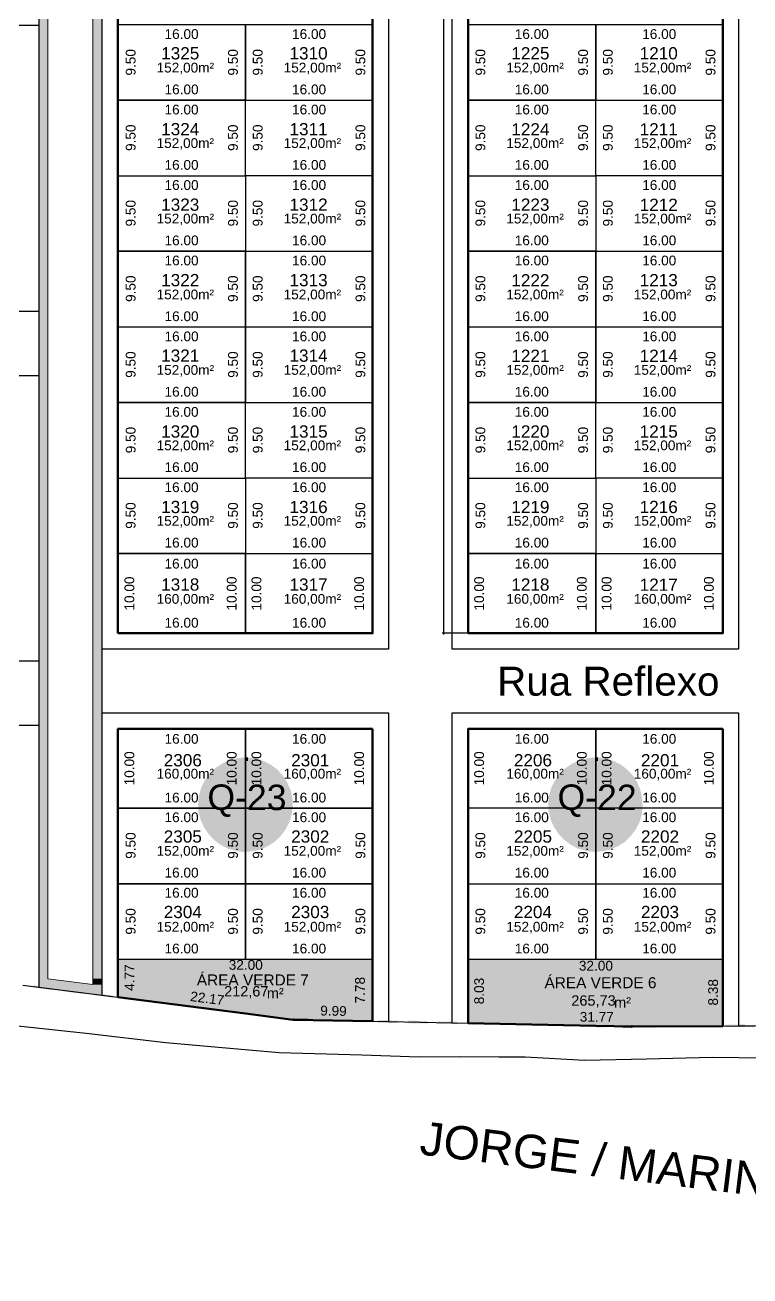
# Model space of a CAD drawing. Extents: x 246293 to 246943, y 9361385 to 9361710.
# Drawn here: x 246475.3 to 246566.4, y 9361417.5 to 9361574.8 of the extents above; entities that cross this region are included whole.
import ezdxf
from ezdxf.xclip import XClip

# ---------------------------------------------------------------- set-up
doc = ezdxf.new("R2010")
doc.units = 0
doc.header["$XCLIPFRAME"] = 0
doc.styles.add('style0', font='', dxfattribs={"height": 4.19039})
doc.styles.get('style0').set_extended_font_data('Arial')

# ---------------------------------------------------------------- blocks, each defined once
blk = doc.blocks.new('Viewport1')
at = {"linetype": 'Continuous', "lineweight": 0, "true_color": 0xed1f24}
for points in [[(246478.18, 9361662.71), (246478.18, 9361454.86), (246477.02, 9361454.86), (246477.02, 9361662.71)], [(246484.98, 9361662.82), (246484.98, 9361454.86), (246483.82, 9361454.86), (246483.82, 9361662.82)], [(246478.18, 9361454.86), (246483.82, 9361454.12), (246477.02, 9361454.12), (246477.02, 9361454.86)], [(246484.98, 9361454.86), (246484.98, 9361454.12), (246483.82, 9361454.12), (246483.82, 9361454.86)], [(246477.02, 9361454.12), (246484.98, 9361453.8), (246484.98, 9361452.8), (246477.02, 9361453.8)], [(246477.02, 9361454.12), (246484.98, 9361453.8), (246484.98, 9361454.12)]]:
    blk.add_hatch(color=240, dxfattribs=at).paths.add_polyline_path(points)
at = {"linetype": 'Continuous', "lineweight": 25, "true_color": 0x0037dd}
for points in [[(246503.01, 9361482.69), (246502, 9361482.58), (246501, 9361482.32), (246500.05, 9361481.9), (246499.21, 9361481.32), (246498.47, 9361480.63), (246497.89, 9361479.79), (246497.42, 9361478.84), (246497.16, 9361477.84), (246497.05, 9361476.84), (246497.1, 9361475.84), (246497.37, 9361474.83), (246497.79, 9361473.89), (246498.37, 9361473.04), (246499.05, 9361472.3), (246499.9, 9361471.67), (246500.79, 9361471.2), (246501.79, 9361470.93), (246502.79, 9361470.78), (246503.85, 9361470.88), (246504.85, 9361471.09), (246505.8, 9361471.51), (246506.64, 9361472.04), (246507.38, 9361472.73), (246508.01, 9361473.57), (246508.49, 9361474.47), (246508.8, 9361475.47), (246508.96, 9361476.47), (246508.91, 9361477.52), (246508.7, 9361478.52), (246508.28, 9361479.47), (246507.75, 9361480.32), (246507.06, 9361481.11), (246506.22, 9361481.74), (246505.32, 9361482.21), (246504.38, 9361482.53), (246503.32, 9361482.69), (246503.32, 9361482.21), (246504.27, 9361482.11), (246505.17, 9361481.79), (246506.01, 9361481.37), (246506.75, 9361480.79), (246507.38, 9361480.05), (246507.91, 9361479.26), (246508.28, 9361478.37), (246508.43, 9361477.47), (246508.49, 9361476.52), (246508.38, 9361475.57), (246508.07, 9361474.62), (246507.64, 9361473.78), (246507.06, 9361473.04), (246506.38, 9361472.41), (246505.59, 9361471.88), (246504.69, 9361471.51), (246503.8, 9361471.3), (246502.85, 9361471.25), (246501.9, 9361471.36), (246500.95, 9361471.62), (246500.11, 9361472.04), (246499.37, 9361472.62), (246498.68, 9361473.31), (246498.16, 9361474.1), (246497.79, 9361474.94), (246497.58, 9361475.89), (246497.47, 9361476.84), (246497.58, 9361477.79), (246497.84, 9361478.68), (246498.26, 9361479.53), (246498.84, 9361480.32), (246499.47, 9361481), (246500.26, 9361481.53), (246501.16, 9361481.9), (246502.06, 9361482.16), (246503.01, 9361482.27)], [(246503.32, 9361482.21), (246503.01, 9361482.27), (246503.01, 9361482.69), (246503.32, 9361482.69)], [(246547.02, 9361482.69), (246545.96, 9361482.58), (246545.02, 9361482.32), (246544.07, 9361481.9), (246543.22, 9361481.32), (246542.49, 9361480.63), (246541.91, 9361479.79), (246541.43, 9361478.84), (246541.17, 9361477.84), (246541.06, 9361476.84), (246541.11, 9361475.84), (246541.38, 9361474.83), (246541.8, 9361473.89), (246542.38, 9361473.04), (246543.06, 9361472.3), (246543.91, 9361471.67), (246544.8, 9361471.2), (246545.81, 9361470.93), (246546.81, 9361470.78), (246547.86, 9361470.88), (246548.86, 9361471.09), (246549.81, 9361471.51), (246550.66, 9361472.04), (246551.39, 9361472.73), (246552.03, 9361473.57), (246552.5, 9361474.47), (246552.82, 9361475.47), (246552.92, 9361476.47), (246552.87, 9361477.52), (246552.66, 9361478.52), (246552.29, 9361479.47), (246551.76, 9361480.32), (246551.02, 9361481.11), (246550.23, 9361481.74), (246549.34, 9361482.21), (246548.34, 9361482.53), (246547.33, 9361482.69), (246547.33, 9361482.21), (246548.28, 9361482.11), (246549.18, 9361481.79), (246550.02, 9361481.37), (246550.76, 9361480.79), (246551.39, 9361480.05), (246551.92, 9361479.26), (246552.24, 9361478.37), (246552.45, 9361477.47), (246552.5, 9361476.52), (246552.39, 9361475.57), (246552.08, 9361474.62), (246551.66, 9361473.78), (246551.08, 9361473.04), (246550.39, 9361472.41), (246549.6, 9361471.88), (246548.7, 9361471.51), (246547.76, 9361471.3), (246546.81, 9361471.25), (246545.91, 9361471.36), (246544.96, 9361471.62), (246544.12, 9361472.04), (246543.38, 9361472.62), (246542.7, 9361473.31), (246542.17, 9361474.1), (246541.8, 9361474.94), (246541.54, 9361475.89), (246541.48, 9361476.84), (246541.59, 9361477.79), (246541.85, 9361478.68), (246542.27, 9361479.53), (246542.8, 9361480.32), (246543.49, 9361481), (246544.28, 9361481.53), (246545.12, 9361481.9), (246546.07, 9361482.16), (246547.02, 9361482.27)], [(246547.33, 9361482.21), (246547.02, 9361482.27), (246547.02, 9361482.69), (246547.33, 9361482.69)]]:
    blk.add_hatch(color=162, dxfattribs=at).paths.add_polyline_path(points)
at = {"linetype": 'Continuous', "lineweight": 25, "true_color": 0xfafafa}
for points in [[(246506.12, 9361481.53), (246506.91, 9361480.9), (246499.05, 9361480.9), (246499.9, 9361481.53)], [(246505.17, 9361482.06), (246506.06, 9361481.58), (246499.9, 9361481.58), (246500.84, 9361482.06)], [(246506.06, 9361481.58), (246506.12, 9361481.53), (246499.9, 9361481.53), (246499.9, 9361481.58)], [(246505.11, 9361482.06), (246505.17, 9361482.06), (246500.84, 9361482.06), (246500.9, 9361482.06)], [(246504.11, 9361482.37), (246505.11, 9361482.06), (246500.9, 9361482.06), (246501.9, 9361482.37)], [(246504.01, 9361482.37), (246504.11, 9361482.37), (246501.9, 9361482.37), (246501.95, 9361482.37)], [(246503.01, 9361482.48), (246501.95, 9361482.37), (246504.01, 9361482.37)], [(246550.13, 9361481.53), (246550.92, 9361480.9), (246543.06, 9361480.9), (246543.91, 9361481.53)], [(246549.13, 9361482.06), (246550.08, 9361481.58), (246543.91, 9361481.58), (246544.86, 9361482.06)], [(246550.08, 9361481.58), (246550.13, 9361481.53), (246543.91, 9361481.53), (246543.91, 9361481.58)], [(246549.07, 9361482.06), (246549.13, 9361482.06), (246544.86, 9361482.06), (246544.91, 9361482.06)], [(246548.12, 9361482.37), (246549.07, 9361482.06), (246544.91, 9361482.06), (246545.91, 9361482.37)], [(246547.02, 9361482.48), (246545.91, 9361482.37), (246548.02, 9361482.37)], [(246548.12, 9361482.37), (246545.91, 9361482.37), (246548.02, 9361482.37)], [(246507.7, 9361480.05), (246508.17, 9361479.16), (246497.79, 9361479.16), (246498.31, 9361480.05)], [(246507.64, 9361480.05), (246507.7, 9361480.05), (246498.31, 9361480.05), (246498.37, 9361480.05)], [(246506.96, 9361480.84), (246507.64, 9361480.05), (246498.37, 9361480.05), (246499.05, 9361480.84)], [(246506.91, 9361480.9), (246506.96, 9361480.84), (246499.05, 9361480.84), (246499.05, 9361480.9)], [(246551.66, 9361480.05), (246552.18, 9361479.16), (246541.8, 9361479.16), (246542.33, 9361480.05)], [(246550.97, 9361480.84), (246551.66, 9361480.05), (246542.33, 9361480.05), (246543.01, 9361480.84)], [(246550.92, 9361480.9), (246550.97, 9361480.84), (246543.01, 9361480.84), (246543.06, 9361480.9)], [(246508.54, 9361478.05), (246508.7, 9361477.05), (246497.26, 9361477.05), (246497.42, 9361478.05)], [(246508.22, 9361479.1), (246508.54, 9361478.1), (246497.42, 9361478.1), (246497.79, 9361479.1)], [(246508.54, 9361478.1), (246508.54, 9361478.05), (246497.42, 9361478.05), (246497.42, 9361478.1)], [(246508.17, 9361479.16), (246508.22, 9361479.1), (246497.79, 9361479.1), (246497.79, 9361479.16)], [(246552.55, 9361478.05), (246552.71, 9361477.05), (246541.27, 9361477.05), (246541.43, 9361478.05)], [(246552.24, 9361479.1), (246552.55, 9361478.1), (246541.43, 9361478.1), (246541.8, 9361479.1)], [(246552.55, 9361478.1), (246552.55, 9361478.05), (246541.43, 9361478.05), (246541.43, 9361478.1)], [(246552.18, 9361479.16), (246552.24, 9361479.1), (246541.8, 9361479.1), (246541.8, 9361479.16)], [(246508.7, 9361477.05), (246508.7, 9361477), (246497.26, 9361477), (246497.26, 9361477.05)], [(246508.7, 9361477), (246508.65, 9361475.94), (246497.31, 9361475.94), (246497.26, 9361477)], [(246552.71, 9361477.05), (246552.71, 9361477), (246541.27, 9361477), (246541.27, 9361477.05)], [(246552.71, 9361477), (246552.66, 9361475.94), (246541.33, 9361475.94), (246541.27, 9361477)], [(246508.65, 9361475.94), (246508.65, 9361475.89), (246497.31, 9361475.89), (246497.31, 9361475.94)], [(246508.65, 9361475.89), (246508.43, 9361474.89), (246497.58, 9361474.89), (246497.31, 9361475.89)], [(246508.43, 9361474.89), (246508.38, 9361474.83), (246497.58, 9361474.83), (246497.58, 9361474.89)], [(246508.38, 9361474.83), (246507.96, 9361473.89), (246498.05, 9361473.89), (246497.58, 9361474.83)], [(246552.66, 9361475.94), (246552.66, 9361475.89), (246541.33, 9361475.89), (246541.33, 9361475.94)], [(246552.66, 9361475.89), (246552.39, 9361474.89), (246541.59, 9361474.89), (246541.33, 9361475.89)], [(246552.39, 9361474.89), (246552.39, 9361474.83), (246541.59, 9361474.83), (246541.59, 9361474.89)], [(246552.39, 9361474.83), (246551.97, 9361473.89), (246542.01, 9361473.89), (246541.59, 9361474.83)], [(246507.96, 9361473.89), (246507.33, 9361472.99), (246498.68, 9361472.99), (246498.05, 9361473.89)], [(246551.97, 9361473.89), (246551.92, 9361473.89), (246542.06, 9361473.89), (246542.01, 9361473.89)], [(246551.92, 9361473.89), (246551.34, 9361472.99), (246542.64, 9361472.99), (246542.06, 9361473.89)], [(246507.33, 9361472.99), (246506.54, 9361472.25), (246499.47, 9361472.25), (246499.42, 9361472.25), (246498.68, 9361472.99)], [(246506.54, 9361472.25), (246505.64, 9361471.67), (246500.37, 9361471.67), (246499.47, 9361472.25)], [(246505.64, 9361471.67), (246505.59, 9361471.62), (246500.42, 9361471.62), (246500.37, 9361471.67)], [(246551.34, 9361472.99), (246551.29, 9361472.99), (246542.7, 9361472.99), (246542.64, 9361472.99)], [(246551.29, 9361472.99), (246550.55, 9361472.25), (246543.43, 9361472.25), (246542.7, 9361472.99)], [(246550.55, 9361472.25), (246550.5, 9361472.25), (246543.49, 9361472.25), (246543.43, 9361472.25)], [(246550.5, 9361472.25), (246549.65, 9361471.67), (246544.38, 9361471.67), (246543.49, 9361472.25)], [(246549.65, 9361471.67), (246549.6, 9361471.62), (246544.38, 9361471.62), (246544.38, 9361471.67)], [(246505.59, 9361471.62), (246504.64, 9361471.25), (246501.37, 9361471.25), (246500.42, 9361471.62)], [(246504.64, 9361471.25), (246504.59, 9361471.25), (246501.42, 9361471.25), (246501.37, 9361471.25)], [(246503.53, 9361471.04), (246502.43, 9361471.04), (246501.42, 9361471.25)], [(246501.42, 9361471.25), (246503.53, 9361471.04), (246504.59, 9361471.25)], [(246549.6, 9361471.62), (246548.6, 9361471.25), (246545.44, 9361471.25), (246545.38, 9361471.25), (246544.38, 9361471.62)], [(246547.55, 9361471.04), (246546.44, 9361471.04), (246545.44, 9361471.25)], [(246545.44, 9361471.25), (246547.55, 9361471.04), (246548.6, 9361471.25)]]:
    blk.add_hatch(color=7, dxfattribs=at).paths.add_polyline_path(points)
at = {"linetype": 'Continuous', "lineweight": 25, "true_color": 0x37dd00}
for points in [[(246518.98, 9361457.28), (246518.98, 9361452.54), (246486.98, 9361452.54), (246486.98, 9361457.28)], [(246562.99, 9361457.28), (246562.99, 9361449.27), (246530.99, 9361449.27), (246530.99, 9361457.28)], [(246486.98, 9361452.54), (246518.98, 9361449.69), (246518.98, 9361449.53), (246509.01, 9361449.69)], [(246486.98, 9361452.54), (246518.98, 9361449.69), (246518.98, 9361452.54)], [(246530.99, 9361449.27), (246562.99, 9361448.9), (246551.55, 9361448.85), (246547.76, 9361448.9)], [(246530.99, 9361449.27), (246562.99, 9361448.9), (246562.99, 9361449.27)]]:
    blk.add_hatch(color=82, dxfattribs=at).paths.add_polyline_path(points)
at = {"linetype": 'Continuous', "lineweight": 0, "true_color": 0x93278f}
for points in [[(246478.81, 9361453.43), (246476.33, 9361453.75), (246476.39, 9361454.01), (246478.86, 9361453.7)], [(246482.55, 9361452.96), (246480.08, 9361453.27), (246480.13, 9361453.54), (246482.61, 9361453.22)], [(246486.3, 9361452.48), (246483.82, 9361452.8), (246483.82, 9361453.06), (246486.3, 9361452.75)], [(246489.99, 9361452.01), (246487.51, 9361452.33), (246487.56, 9361452.59), (246490.04, 9361452.27)], [(246493.73, 9361451.53), (246491.25, 9361451.85), (246491.25, 9361452.11), (246493.73, 9361451.8)], [(246497.42, 9361451.06), (246494.94, 9361451.38), (246494.99, 9361451.64), (246497.47, 9361451.32)], [(246501.16, 9361450.59), (246498.68, 9361450.9), (246498.74, 9361451.17), (246501.21, 9361450.85)], [(246504.85, 9361450.11), (246502.37, 9361450.43), (246502.43, 9361450.69), (246504.9, 9361450.37)], [(246508.96, 9361449.58), (246506.12, 9361449.95), (246506.17, 9361450.22), (246509.01, 9361449.85)], [(246510.91, 9361449.53), (246509.01, 9361449.58), (246509.01, 9361449.85), (246510.91, 9361449.85)], [(246514.65, 9361449.43), (246512.12, 9361449.48), (246512.18, 9361449.8), (246514.65, 9361449.74)], [(246518.4, 9361449.37), (246515.92, 9361449.43), (246515.92, 9361449.74), (246518.4, 9361449.69)], [(246522.14, 9361449.27), (246519.66, 9361449.32), (246519.66, 9361449.64), (246522.14, 9361449.58)], [(246525.88, 9361449.22), (246523.4, 9361449.27), (246523.4, 9361449.58), (246525.88, 9361449.53)], [(246529.62, 9361449.16), (246527.15, 9361449.22), (246527.15, 9361449.48), (246529.68, 9361449.43)], [(246533.42, 9361449.06), (246530.89, 9361449.11), (246530.89, 9361449.43), (246533.42, 9361449.37)], [(246537.16, 9361449), (246534.63, 9361449.06), (246534.63, 9361449.32), (246537.16, 9361449.27)], [(246540.9, 9361448.9), (246538.37, 9361448.95), (246538.37, 9361449.27), (246540.9, 9361449.22)], [(246544.65, 9361448.85), (246542.12, 9361448.9), (246542.17, 9361449.16), (246544.65, 9361449.11)], [(246548.39, 9361448.74), (246545.91, 9361448.79), (246545.91, 9361449.11), (246548.39, 9361449.06)], [(246551.55, 9361448.69), (246549.65, 9361448.74), (246549.65, 9361449), (246551.55, 9361449)], [(246554.56, 9361448.69), (246551.55, 9361448.69), (246551.55, 9361449), (246554.56, 9361449)], [(246558.3, 9361448.74), (246555.77, 9361448.74), (246555.77, 9361449), (246558.3, 9361449.06)], [(246562.04, 9361448.74), (246559.56, 9361448.74), (246559.56, 9361449.06), (246562.04, 9361449.06)], [(246565.78, 9361448.79), (246563.31, 9361448.79), (246563.31, 9361449.06), (246565.78, 9361449.11)]]:
    blk.add_hatch(color=217, dxfattribs=at).paths.add_polyline_path(points)
at = {"color": 1, "linetype": 'Continuous', "lineweight": 25, "true_color": 0xff0000}
for p, q in [((246527.88, 9361660.92), (246527.88, 9361498.13)), ((246530.94, 9361498.29), (246527.73, 9361498.29)), ((246527.88, 9361498.35), (246527.94, 9361498.24))]:
    blk.add_line(p, q, dxfattribs=at)
at = {"color": 217, "linetype": 'Continuous', "lineweight": 0, "true_color": 0x93278f}
for p, q in [((246509.01, 9361449.58), (246509.01, 9361449.85)), ((246551.55, 9361448.69), (246551.55, 9361449))]:
    blk.add_line(p, q, dxfattribs=at)
at = {"color": 1, "linetype": 'Continuous', "lineweight": 25, "true_color": 0xff0000}
for points in [[(246912.66, 9361670.3), (246785, 9361670.3), (246783.26, 9361670.78), (246477.02, 9361670.78), (246477.02, 9361662.71), (246477.02, 9361453.8), (246484.98, 9361452.8), (246484.98, 9361662.82), (246785, 9361662.82), (246785, 9361650.27), (246916.83, 9361650.27)], [(246351.99, 9361486.75), (246477.02, 9361486.75), (246477.02, 9361468.72), (246477.02, 9361453.8), (246484.98, 9361452.8), (246484.98, 9361460.81), (246484.98, 9361470.3), (246484.98, 9361479.79), (246484.98, 9361488.28), (246520.98, 9361488.28), (246520.98, 9361479.79), (246520.98, 9361470.3), (246520.98, 9361460.81), (246520.98, 9361449.48), (246528.99, 9361449.32), (246528.99, 9361460.81), (246528.99, 9361470.3), (246528.99, 9361479.79), (246528.99, 9361488.28), (246564.99, 9361488.28), (246564.99, 9361479.79), (246564.99, 9361470.3), (246564.99, 9361460.81), (246564.99, 9361448.95), (246573, 9361449)], [(246520.98, 9361496.29), (246484.98, 9361496.29), (246484.98, 9361662.82), (246520.98, 9361662.82), (246520.98, 9361496.29)], [(246564.99, 9361496.29), (246528.99, 9361496.29), (246528.99, 9361662.82), (246564.99, 9361662.82), (246564.99, 9361496.29)], [(246475.02, 9361454.06), (246486.98, 9361452.54), (246486.98, 9361460.81), (246486.98, 9361470.3), (246486.98, 9361479.79), (246486.98, 9361486.27), (246518.98, 9361486.27), (246518.98, 9361479.79), (246518.98, 9361470.3), (246518.98, 9361460.81), (246518.98, 9361449.53), (246530.99, 9361449.27), (246530.99, 9361460.81), (246530.99, 9361470.3), (246530.99, 9361479.79), (246530.99, 9361486.27), (246562.99, 9361486.27), (246562.99, 9361479.79), (246562.99, 9361470.3), (246562.99, 9361460.81), (246562.99, 9361448.9), (246575.01, 9361449)], [(246518.98, 9361498.29), (246486.98, 9361498.29), (246486.98, 9361660.81), (246518.98, 9361660.81), (246518.98, 9361498.29)], [(246562.99, 9361498.29), (246530.99, 9361498.29), (246530.99, 9361660.81), (246562.99, 9361660.81), (246562.99, 9361498.29)], [(246384.62, 9361574.73), (246389, 9361574.73), (246398.48, 9361574.73), (246408.02, 9361574.73), (246417.51, 9361574.73), (246427, 9361574.73), (246436.49, 9361574.73), (246445.97, 9361574.73), (246455.51, 9361574.73), (246465, 9361574.73), (246477.02, 9361574.73), (246477.02, 9361556.75), (246477.02, 9361538.73), (246465, 9361538.73), (246455.51, 9361538.73), (246445.97, 9361538.73), (246436.49, 9361538.73), (246427, 9361538.73), (246417.51, 9361538.73), (246408.02, 9361538.73), (246398.48, 9361538.73), (246389, 9361538.73), (246379.51, 9361538.73), (246375.71, 9361538.73)], [(246384.62, 9361530.71), (246389, 9361530.71), (246477.02, 9361530.71), (246477.02, 9361494.76), (246332.02, 9361494.76), (246328.01, 9361494.76), (246328.01, 9361486.75), (246343.98, 9361486.75), (246343.98, 9361474.73), (246343.98, 9361465.24), (246343.98, 9361455.75), (246343.98, 9361446.21), (246343.98, 9361436.72), (246343.98, 9361427.23), (246343.98, 9361417.48)]]:
    blk.add_lwpolyline(points, dxfattribs=at)
at = {"color": 240, "linetype": 'Continuous', "lineweight": 0, "true_color": 0xed1f24}
blk.add_lwpolyline([(246784.84, 9361669.09), (246783.05, 9361669.62), (246478.18, 9361669.62), (246478.18, 9361662.71), (246478.18, 9361454.86), (246483.82, 9361454.12), (246483.82, 9361663.98), (246786.21, 9361663.98), (246786.21, 9361651.48), (246916.4, 9361651.48)], dxfattribs=at)
at = {"color": 5, "linetype": 'Continuous', "lineweight": 50, "true_color": 0x0000ff}
for points in [[(246486.98, 9361498.29), (246518.98, 9361498.29), (246518.98, 9361660.81), (246486.98, 9361660.81), (246486.98, 9361498.29)], [(246530.99, 9361498.29), (246562.99, 9361498.29), (246562.99, 9361660.81), (246530.99, 9361660.81), (246530.99, 9361498.29)], [(246518.98, 9361486.27), (246486.98, 9361486.27), (246486.98, 9361479.79), (246486.98, 9361470.3), (246486.98, 9361460.81), (246486.98, 9361452.54), (246503.01, 9361450.48), (246509.01, 9361449.69), (246518.98, 9361449.53), (246518.98, 9361460.81), (246518.98, 9361470.3), (246518.98, 9361479.79), (246518.98, 9361486.27)], [(246562.99, 9361486.27), (246530.99, 9361486.27), (246530.99, 9361479.79), (246530.99, 9361470.3), (246530.99, 9361460.81), (246530.99, 9361449.27), (246547.02, 9361448.95), (246551.55, 9361448.85), (246562.99, 9361448.9), (246562.99, 9361460.81), (246562.99, 9361470.3), (246562.99, 9361479.79), (246562.99, 9361486.27)]]:
    blk.add_lwpolyline(points, dxfattribs=at)
at = {"color": 3, "linetype": 'Continuous', "lineweight": 25, "true_color": 0x00ff00}
for points in [[(246503.01, 9361565.29), (246518.98, 9361565.29), (246518.98, 9361555.8), (246503.01, 9361555.8), (246503.01, 9361565.29), (246486.98, 9361565.29), (246486.98, 9361555.8), (246503.01, 9361555.8), (246503.01, 9361565.29), (246518.98, 9361565.29), (246518.98, 9361574.78), (246503.01, 9361574.78), (246503.01, 9361565.29), (246503.01, 9361574.78), (246486.98, 9361574.78), (246486.98, 9361565.29), (246503.01, 9361565.29)], [(246547.02, 9361565.29), (246562.99, 9361565.29), (246562.99, 9361555.8), (246547.02, 9361555.8), (246547.02, 9361565.29), (246530.99, 9361565.29), (246530.99, 9361555.8), (246547.02, 9361555.8), (246547.02, 9361565.29), (246562.99, 9361565.29), (246562.99, 9361574.78), (246547.02, 9361574.78), (246547.02, 9361565.29), (246547.02, 9361574.78), (246530.99, 9361574.78), (246530.99, 9361565.29), (246547.02, 9361565.29)], [(246503.01, 9361546.32), (246518.98, 9361546.32), (246518.98, 9361555.8), (246503.01, 9361555.8), (246503.01, 9361546.32), (246486.98, 9361546.32), (246486.98, 9361555.8), (246503.01, 9361555.8), (246503.01, 9361546.32), (246518.98, 9361546.32), (246518.98, 9361536.77), (246503.01, 9361536.77), (246503.01, 9361546.32), (246503.01, 9361536.77), (246486.98, 9361536.77), (246486.98, 9361546.32), (246503.01, 9361546.32)], [(246547.02, 9361546.32), (246562.99, 9361546.32), (246562.99, 9361555.8), (246547.02, 9361555.8), (246547.02, 9361546.32), (246530.99, 9361546.32), (246530.99, 9361555.8), (246547.02, 9361555.8), (246547.02, 9361546.32), (246562.99, 9361546.32), (246562.99, 9361536.77), (246547.02, 9361536.77), (246547.02, 9361546.32), (246547.02, 9361536.77), (246530.99, 9361536.77), (246530.99, 9361546.32), (246547.02, 9361546.32)], [(246503.01, 9361527.29), (246518.98, 9361527.29), (246518.98, 9361517.8), (246503.01, 9361517.8), (246503.01, 9361527.29), (246486.98, 9361527.29), (246486.98, 9361517.8), (246503.01, 9361517.8), (246503.01, 9361527.29), (246518.98, 9361527.29), (246518.98, 9361536.77), (246503.01, 9361536.77), (246503.01, 9361527.29), (246503.01, 9361536.77), (246486.98, 9361536.77), (246486.98, 9361527.29), (246503.01, 9361527.29)], [(246547.02, 9361527.29), (246562.99, 9361527.29), (246562.99, 9361517.8), (246547.02, 9361517.8), (246547.02, 9361527.29), (246530.99, 9361527.29), (246530.99, 9361517.8), (246547.02, 9361517.8), (246547.02, 9361527.29), (246562.99, 9361527.29), (246562.99, 9361536.77), (246547.02, 9361536.77), (246547.02, 9361527.29), (246547.02, 9361536.77), (246530.99, 9361536.77), (246530.99, 9361527.29), (246547.02, 9361527.29)], [(246503.01, 9361508.31), (246518.98, 9361508.31), (246518.98, 9361517.8), (246503.01, 9361517.8), (246503.01, 9361508.31), (246486.98, 9361508.31), (246486.98, 9361517.8), (246503.01, 9361517.8), (246503.01, 9361508.31), (246518.98, 9361508.31), (246518.98, 9361498.29), (246503.01, 9361498.29), (246503.01, 9361508.31), (246503.01, 9361498.29), (246486.98, 9361498.29), (246486.98, 9361508.31), (246503.01, 9361508.31)], [(246547.02, 9361508.31), (246562.99, 9361508.31), (246562.99, 9361517.8), (246547.02, 9361517.8), (246547.02, 9361508.31), (246530.99, 9361508.31), (246530.99, 9361517.8), (246547.02, 9361517.8), (246547.02, 9361508.31), (246562.99, 9361508.31), (246562.99, 9361498.29), (246547.02, 9361498.29), (246547.02, 9361508.31), (246547.02, 9361498.29), (246530.99, 9361498.29), (246530.99, 9361508.31), (246547.02, 9361508.31)], [(246503.01, 9361486.27), (246518.98, 9361486.27), (246518.98, 9361476.31), (246503.01, 9361476.31), (246503.01, 9361486.27), (246503.01, 9361476.31), (246486.98, 9361476.31), (246486.98, 9361486.27), (246503.01, 9361486.27)], [(246547.02, 9361486.27), (246562.99, 9361486.27), (246562.99, 9361476.31), (246547.02, 9361476.31), (246547.02, 9361486.27), (246547.02, 9361476.31), (246530.99, 9361476.31), (246530.99, 9361486.27), (246547.02, 9361486.27)], [(246503.01, 9361476.31), (246518.98, 9361476.31), (246518.98, 9361466.77), (246503.01, 9361466.77), (246503.01, 9361476.31), (246503.01, 9361466.77), (246486.98, 9361466.77), (246486.98, 9361476.31), (246503.01, 9361476.31)], [(246547.02, 9361466.77), (246562.99, 9361466.77), (246562.99, 9361476.31), (246547.02, 9361476.31), (246547.02, 9361466.77), (246547.02, 9361476.31), (246530.99, 9361476.31), (246530.99, 9361466.77), (246547.02, 9361466.77)], [(246503.01, 9361466.77), (246518.98, 9361466.77), (246518.98, 9361457.28), (246503.01, 9361457.28), (246503.01, 9361466.77), (246503.01, 9361457.28), (246486.98, 9361457.28), (246486.98, 9361466.77), (246503.01, 9361466.77)], [(246547.02, 9361466.77), (246562.99, 9361466.77), (246562.99, 9361457.28), (246547.02, 9361457.28), (246547.02, 9361466.77), (246547.02, 9361457.28), (246530.99, 9361457.28), (246530.99, 9361466.77), (246547.02, 9361466.77)], [(246518.98, 9361457.28), (246503.01, 9361457.28), (246486.98, 9361457.28), (246486.98, 9361452.54), (246509.01, 9361449.69), (246518.98, 9361449.53), (246518.98, 9361457.28)], [(246562.99, 9361457.28), (246547.02, 9361457.28), (246530.99, 9361457.28), (246530.99, 9361449.27), (246551.55, 9361448.85), (246562.99, 9361448.9), (246562.99, 9361457.28)], [(246660.61, 9361445.1), (246651.59, 9361445.1), (246641.53, 9361445.1), (246632.3, 9361445.1), (246624.55, 9361445.1), (246615.91, 9361445.21), (246606.58, 9361444.95), (246595.3, 9361444.89), (246587.76, 9361444.84), (246581.44, 9361444.89), (246571.74, 9361444.84), (246561.67, 9361444.95), (246553.4, 9361444.73), (246545.65, 9361444.58), (246538.16, 9361445), (246534.84, 9361445), (246530.05, 9361445.05), (246524.83, 9361445), (246517.61, 9361445.26), (246507.22, 9361445.53), (246499.63, 9361446.21), (246492.99, 9361446.79), (246482.98, 9361447.95), (246474.38, 9361448.9)]]:
    blk.add_lwpolyline(points, dxfattribs=at)
at = {"color": 1, "linetype": 'Continuous', "lineweight": 25, "true_color": 0xff0000, "attachment_point": 7, "style": 'style0'}
for s, insert, char_height in [('16.00', (246492.83, 9361572.99), 1.225), ('16.00', (246508.86, 9361572.99), 1.225), ('16.00', (246536.85, 9361572.99), 1.225), ('16.00', (246552.87, 9361572.99), 1.225), ('1325', (246492.41, 9361570.41), 1.542), ('1310', (246508.54, 9361570.41), 1.542), ('1225', (246536.42, 9361570.41), 1.542), ('1210', (246552.55, 9361570.41), 1.542), ('152,00m²', (246491.83, 9361568.56), 1.225), ('152,00m²', (246507.8, 9361568.56), 1.225), ('152,00m²', (246535.79, 9361568.56), 1.225), ('152,00m²', (246551.81, 9361568.56), 1.225), ('16.00', (246492.83, 9361566.03), 1.225), ('16.00', (246508.86, 9361566.03), 1.225), ('16.00', (246536.85, 9361566.03), 1.225), ('16.00', (246552.87, 9361566.03), 1.225), ('16.00', (246492.83, 9361563.5), 1.225), ('16.00', (246508.86, 9361563.5), 1.225), ('16.00', (246536.85, 9361563.5), 1.225), ('16.00', (246552.87, 9361563.5), 1.225), ('1324', (246492.41, 9361560.87), 1.542), ('1311', (246508.54, 9361560.87), 1.542), ('1224', (246536.42, 9361560.87), 1.542), ('1211', (246552.55, 9361560.87), 1.542), ('152,00m²', (246491.83, 9361559.07), 1.225), ('152,00m²', (246507.8, 9361559.07), 1.225), ('152,00m²', (246535.79, 9361559.07), 1.225), ('152,00m²', (246551.81, 9361559.07), 1.225), ('16.00', (246492.83, 9361556.54), 1.225), ('16.00', (246508.86, 9361556.54), 1.225), ('16.00', (246536.85, 9361556.54), 1.225), ('16.00', (246552.87, 9361556.54), 1.225), ('16.00', (246492.83, 9361554.01), 1.225), ('16.00', (246508.86, 9361554.01), 1.225), ('16.00', (246536.85, 9361554.01), 1.225), ('16.00', (246552.87, 9361554.01), 1.225), ('1323', (246492.41, 9361551.38), 1.542), ('1312', (246508.54, 9361551.38), 1.542), ('1223', (246536.42, 9361551.38), 1.542), ('1212', (246552.55, 9361551.38), 1.542), ('152,00m²', (246491.83, 9361549.58), 1.225), ('152,00m²', (246507.8, 9361549.58), 1.225), ('152,00m²', (246535.79, 9361549.58), 1.225), ('152,00m²', (246551.81, 9361549.58), 1.225), ('16.00', (246492.83, 9361547.05), 1.225), ('16.00', (246508.86, 9361547.05), 1.225), ('16.00', (246536.85, 9361547.05), 1.225), ('16.00', (246552.87, 9361547.05), 1.225), ('16.00', (246492.83, 9361544.52), 1.225), ('16.00', (246508.86, 9361544.52), 1.225), ('16.00', (246536.85, 9361544.52), 1.225), ('16.00', (246552.87, 9361544.52), 1.225), ('1322', (246492.41, 9361541.89), 1.542), ('1313', (246508.54, 9361541.89), 1.542), ('1222', (246536.42, 9361541.89), 1.542), ('1213', (246552.55, 9361541.89), 1.542), ('152,00m²', (246491.83, 9361540.04), 1.225), ('152,00m²', (246507.8, 9361540.04), 1.225), ('152,00m²', (246535.79, 9361540.04), 1.225), ('152,00m²', (246551.81, 9361540.04), 1.225), ('16.00', (246492.83, 9361537.51), 1.225), ('16.00', (246508.86, 9361537.51), 1.225), ('16.00', (246536.85, 9361537.51), 1.225), ('16.00', (246552.87, 9361537.51), 1.225), ('16.00', (246492.83, 9361534.98), 1.225), ('16.00', (246508.86, 9361534.98), 1.225), ('16.00', (246536.85, 9361534.98), 1.225), ('16.00', (246552.87, 9361534.98), 1.225), ('1321', (246492.41, 9361532.4), 1.542), ('1314', (246508.54, 9361532.4), 1.542), ('1221', (246536.42, 9361532.4), 1.542), ('1214', (246552.55, 9361532.4), 1.542), ('152,00m²', (246491.83, 9361530.55), 1.225), ('152,00m²', (246507.8, 9361530.55), 1.225), ('152,00m²', (246535.79, 9361530.55), 1.225), ('152,00m²', (246551.81, 9361530.55), 1.225), ('16.00', (246492.83, 9361528.02), 1.225), ('16.00', (246508.86, 9361528.02), 1.225), ('16.00', (246536.85, 9361528.02), 1.225), ('16.00', (246552.87, 9361528.02), 1.225), ('16.00', (246492.83, 9361525.49), 1.225), ('16.00', (246508.86, 9361525.49), 1.225), ('16.00', (246536.85, 9361525.49), 1.225), ('16.00', (246552.87, 9361525.49), 1.225), ('1320', (246492.41, 9361522.86), 1.542), ('1315', (246508.54, 9361522.86), 1.542), ('1220', (246536.42, 9361522.86), 1.542), ('1215', (246552.55, 9361522.86), 1.542), ('152,00m²', (246491.83, 9361521.07), 1.225), ('152,00m²', (246507.8, 9361521.07), 1.225), ('152,00m²', (246535.79, 9361521.07), 1.225), ('152,00m²', (246551.81, 9361521.07), 1.225), ('16.00', (246492.83, 9361518.54), 1.225), ('16.00', (246508.86, 9361518.54), 1.225), ('16.00', (246536.85, 9361518.54), 1.225), ('16.00', (246552.87, 9361518.54), 1.225), ('16.00', (246492.83, 9361516.01), 1.225), ('16.00', (246508.86, 9361516.01), 1.225), ('16.00', (246536.85, 9361516.01), 1.225), ('16.00', (246552.87, 9361516.01), 1.225), ('1319', (246492.41, 9361513.37), 1.542), ('1316', (246508.54, 9361513.37), 1.542), ('1219', (246536.42, 9361513.37), 1.542), ('1216', (246552.55, 9361513.37), 1.542), ('152,00m²', (246491.83, 9361511.58), 1.225), ('152,00m²', (246507.8, 9361511.58), 1.225), ('152,00m²', (246535.79, 9361511.58), 1.225), ('152,00m²', (246551.81, 9361511.58), 1.225), ('16.00', (246492.83, 9361509.05), 1.225), ('16.00', (246508.86, 9361509.05), 1.225), ('16.00', (246536.85, 9361509.05), 1.225), ('16.00', (246552.87, 9361509.05), 1.225), ('16.00', (246492.83, 9361506.41), 1.225), ('16.00', (246508.86, 9361506.41), 1.225), ('16.00', (246536.85, 9361506.41), 1.225), ('16.00', (246552.87, 9361506.41), 1.225), ('1318', (246492.41, 9361503.62), 1.542), ('1317', (246508.54, 9361503.62), 1.542), ('1218', (246536.42, 9361503.62), 1.542), ('1217', (246552.55, 9361503.62), 1.542), ('160,00m²', (246491.83, 9361501.77), 1.225), ('160,00m²', (246507.8, 9361501.77), 1.225), ('160,00m²', (246535.79, 9361501.77), 1.225), ('160,00m²', (246551.81, 9361501.77), 1.225), ('16.00', (246492.83, 9361498.98), 1.225), ('16.00', (246508.86, 9361498.98), 1.225), ('16.00', (246536.85, 9361498.98), 1.225), ('16.00', (246552.87, 9361498.98), 1.225), ('16.00', (246492.83, 9361484.38), 1.225), ('16.00', (246508.86, 9361484.38), 1.225), ('16.00', (246536.85, 9361484.38), 1.225), ('16.00', (246552.87, 9361484.38), 1.225), ('2306', (246492.73, 9361481.53), 1.542), ('2301', (246508.75, 9361481.53), 1.542), ('2206', (246536.74, 9361481.53), 1.542), ('2201', (246552.71, 9361481.53), 1.542), ('160,00m²', (246491.83, 9361479.79), 1.225), ('160,00m²', (246507.8, 9361479.79), 1.225), ('160,00m²', (246535.79, 9361479.79), 1.225), ('160,00m²', (246551.81, 9361479.79), 1.225), ('16.00', (246492.83, 9361477), 1.225), ('16.00', (246508.86, 9361477), 1.225), ('16.00', (246536.85, 9361477), 1.225), ('16.00', (246552.87, 9361477), 1.225), ('16.00', (246492.83, 9361474.52), 1.225), ('16.00', (246508.86, 9361474.52), 1.225), ('16.00', (246536.85, 9361474.52), 1.225), ('16.00', (246552.87, 9361474.52), 1.225), ('2305', (246492.73, 9361471.94), 1.542), ('2302', (246508.75, 9361471.94), 1.542), ('2205', (246536.74, 9361471.94), 1.542), ('2202', (246552.71, 9361471.94), 1.542), ('152,00m²', (246491.83, 9361470.09), 1.225), ('152,00m²', (246507.8, 9361470.09), 1.225), ('152,00m²', (246535.79, 9361470.09), 1.225), ('152,00m²', (246551.81, 9361470.09), 1.225), ('16.00', (246492.83, 9361467.56), 1.225), ('16.00', (246508.86, 9361467.56), 1.225), ('16.00', (246536.85, 9361467.56), 1.225), ('16.00', (246552.87, 9361467.56), 1.225), ('16.00', (246492.83, 9361465.03), 1.225), ('16.00', (246508.86, 9361465.03), 1.225), ('16.00', (246536.85, 9361465.03), 1.225), ('16.00', (246552.87, 9361465.03), 1.225), ('2304', (246492.73, 9361462.45), 1.542), ('2303', (246508.75, 9361462.45), 1.542), ('2204', (246536.74, 9361462.45), 1.542), ('2203', (246552.71, 9361462.45), 1.542), ('152,00m²', (246491.83, 9361460.55), 1.225), ('152,00m²', (246507.8, 9361460.55), 1.225), ('152,00m²', (246535.79, 9361460.55), 1.225), ('152,00m²', (246551.81, 9361460.55), 1.225), ('16.00', (246492.83, 9361458.02), 1.225), ('16.00', (246508.86, 9361458.02), 1.225), ('16.00', (246536.85, 9361458.02), 1.225), ('16.00', (246552.87, 9361458.02), 1.225), ('32.00', (246500.9, 9361455.96), 1.225), ('32.00', (246544.91, 9361455.86), 1.225), ('ÁREA VERDE 7', (246496.89, 9361454.01), 1.3836), ('ÁREA VERDE 6', (246540.59, 9361453.64), 1.3836), ('212,67', (246500.32, 9361452.38), 1.305), ('m²', (246505.69, 9361452.38), 1.305), ('265,73', (246543.96, 9361451.22), 1.305), ('m²', (246549.34, 9361451.22), 1.305), ('31.77', (246545.02, 9361449.43), 1.225)]:
    blk.add_mtext(s, dxfattribs=dict(at, insert=insert, char_height=char_height))
at = {"color": 1, "linetype": 'Continuous', "lineweight": 25, "true_color": 0xff0000, "char_height": 1.225, "attachment_point": 7, "style": 'style0'}
for s, insert, rotation in [('9.50', (246489.2, 9361568.4), 90), ('9.50', (246502.06, 9361568.4), 90), ('9.50', (246505.17, 9361568.4), 90), ('9.50', (246518.08, 9361568.4), 90), ('9.50', (246533.16, 9361568.4), 90), ('9.50', (246546.07, 9361568.4), 90), ('9.50', (246549.18, 9361568.4), 90), ('9.50', (246562.09, 9361568.4), 90), ('9.50', (246489.2, 9361558.92), 90), ('9.50', (246502.06, 9361558.92), 90), ('9.50', (246505.17, 9361558.92), 90), ('9.50', (246518.08, 9361558.92), 90), ('9.50', (246533.16, 9361558.92), 90), ('9.50', (246546.07, 9361558.92), 90), ('9.50', (246549.18, 9361558.92), 90), ('9.50', (246562.09, 9361558.92), 90), ('9.50', (246489.2, 9361549.43), 90), ('9.50', (246502.06, 9361549.43), 90), ('9.50', (246505.17, 9361549.43), 90), ('9.50', (246518.08, 9361549.43), 90), ('9.50', (246533.16, 9361549.43), 90), ('9.50', (246546.07, 9361549.43), 90), ('9.50', (246549.18, 9361549.43), 90), ('9.50', (246562.09, 9361549.43), 90), ('9.50', (246489.2, 9361539.94), 90), ('9.50', (246502.06, 9361539.94), 90), ('9.50', (246505.17, 9361539.94), 90), ('9.50', (246518.08, 9361539.94), 90), ('9.50', (246533.16, 9361539.94), 90), ('9.50', (246546.07, 9361539.94), 90), ('9.50', (246549.18, 9361539.94), 90), ('9.50', (246562.09, 9361539.94), 90), ('9.50', (246489.2, 9361530.4), 90), ('9.50', (246502.06, 9361530.4), 90), ('9.50', (246505.17, 9361530.4), 90), ('9.50', (246518.08, 9361530.4), 90), ('9.50', (246533.16, 9361530.4), 90), ('9.50', (246546.07, 9361530.4), 90), ('9.50', (246549.18, 9361530.4), 90), ('9.50', (246562.09, 9361530.4), 90), ('9.50', (246489.2, 9361520.91), 90), ('9.50', (246502.06, 9361520.91), 90), ('9.50', (246505.17, 9361520.91), 90), ('9.50', (246518.08, 9361520.91), 90), ('9.50', (246533.16, 9361520.91), 90), ('9.50', (246546.07, 9361520.91), 90), ('9.50', (246549.18, 9361520.91), 90), ('9.50', (246562.09, 9361520.91), 90), ('9.50', (246489.2, 9361511.42), 90), ('9.50', (246502.06, 9361511.42), 90), ('9.50', (246505.17, 9361511.42), 90), ('9.50', (246518.08, 9361511.42), 90), ('9.50', (246533.16, 9361511.42), 90), ('9.50', (246546.07, 9361511.42), 90), ('9.50', (246549.18, 9361511.42), 90), ('9.50', (246562.09, 9361511.42), 90), ('10.00', (246489.04, 9361501.14), 90), ('10.00', (246501.9, 9361501.14), 90), ('10.00', (246505.01, 9361501.14), 90), ('10.00', (246517.92, 9361501.14), 90), ('10.00', (246533, 9361501.14), 90), ('10.00', (246545.91, 9361501.14), 90), ('10.00', (246549.02, 9361501.14), 90), ('10.00', (246561.88, 9361501.14), 90), ('10.00', (246489.04, 9361479.16), 90), ('10.00', (246501.9, 9361479.16), 90), ('10.00', (246505.01, 9361479.16), 90), ('10.00', (246517.92, 9361479.16), 90), ('10.00', (246533, 9361479.16), 90), ('10.00', (246545.91, 9361479.16), 90), ('10.00', (246549.02, 9361479.16), 90), ('10.00', (246561.88, 9361479.16), 90), ('9.50', (246489.2, 9361469.93), 90), ('9.50', (246502.06, 9361469.93), 90), ('9.50', (246505.17, 9361469.93), 90), ('9.50', (246518.08, 9361469.93), 90), ('9.50', (246533.16, 9361469.93), 90), ('9.50', (246546.07, 9361469.93), 90), ('9.50', (246549.18, 9361469.93), 90), ('9.50', (246562.09, 9361469.93), 90), ('9.50', (246489.2, 9361460.39), 90), ('9.50', (246502.06, 9361460.39), 90), ('9.50', (246505.17, 9361460.39), 90), ('9.50', (246518.08, 9361460.39), 90), ('9.50', (246533.16, 9361460.39), 90), ('9.50', (246546.07, 9361460.39), 90), ('9.50', (246549.18, 9361460.39), 90), ('9.50', (246562.09, 9361460.39), 90), ('4.77', (246489.04, 9361453.33), 90), ('7.78', (246518.03, 9361451.75), 90), ('8.03', (246533, 9361451.64), 90), ('8.38', (246562.41, 9361451.48), 90), ('22.17', (246496, 9361452.06), 352.7161), ('9.99', (246512.39, 9361450.22), 358.819)]:
    blk.add_mtext(s, dxfattribs=dict(at, insert=insert, rotation=rotation))
at = {"color": 18, "linetype": 'Continuous', "lineweight": 25, "true_color": 0x000000, "insert": (246534.63, 9361490.39), "char_height": 3.6369, "attachment_point": 7, "style": 'style0'}
blk.add_mtext('Rua Reflexo', dxfattribs=at)
at = {"color": 162, "linetype": 'Continuous', "lineweight": 25, "true_color": 0x0037dd, "char_height": 3.202, "attachment_point": 7, "rotation": 359.8022, "style": 'style0'}
for s, insert in [('Q-23', (246498.21, 9361475.2)), ('Q-22', (246542.22, 9361475.2))]:
    blk.add_mtext(s, dxfattribs=dict(at, insert=insert))
at = {"color": 18, "linetype": 'Continuous', "lineweight": 25, "true_color": 0x000000, "insert": (246524.77, 9361432.72), "char_height": 4.1904, "attachment_point": 7, "rotation": 352.9742, "style": 'style0'}
blk.add_mtext('JORGE / MARINA', dxfattribs=at)

msp = doc.modelspace()

# ---------------------------------------------------------------- block references
at = {"color": 7, "linetype": 'Continuous', "lineweight": 25}
ref = msp.add_blockref('Viewport1', (0, 0), dxfattribs=at)
XClip(ref).set_block_clipping_path([(246293.0645908564, 9361385.3773180377), (246947.9778113067, 9361715.953146778)])

doc.saveas('drawing.dxf')
